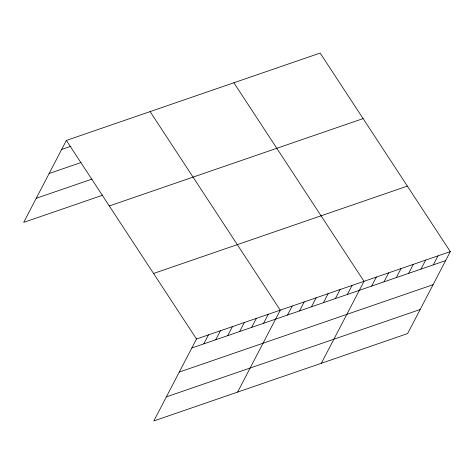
<?xml version="1.0" encoding="UTF-8"?>
<svg xmlns="http://www.w3.org/2000/svg" width="474" height="474" viewBox="0 0 474 474"><rect width="100%" height="100%" fill="white"/><g stroke="black" fill="none" stroke-linecap="round" stroke-linejoin="round"><path stroke-width="0.71" d="M450.3 251.629L196.497 338.993L153.837 420.936L407.64 333.572L450.3 251.629L320.163 53.064L66.36 140.428L23.7 222.371L102.805 195.146M203.779 343.875L208.459 334.875M215.741 339.757L220.428 330.757M227.704 335.639L232.39 326.639M239.672 331.516L244.353 322.521M251.635 327.398L256.321 318.398M263.603 323.28L268.284 314.28M237.593 392.105L280.252 310.162L150.11 111.597M287.528 315.044L292.215 306.044M299.497 310.926L304.184 301.926M311.459 306.808L316.146 297.808M323.428 302.69L328.109 293.69M335.391 298.567L340.077 289.573M347.359 294.449L352.04 285.449M321.348 363.274L364.008 281.331L233.866 82.766M371.652 286.089L376.332 277.089M383.976 281.846L388.662 272.846M396.305 277.604L400.992 268.604M408.629 273.356L413.316 264.356M420.959 269.113L425.646 260.113M433.289 264.871L437.97 255.871M61.673 149.429L70.976 146.223M49.142 173.502L81.048 162.517M36.231 198.298L92.069 179.077M109.304 205.953L363.108 118.589M153.552 273.468L407.356 186.104M191.81 347.993L445.613 260.629M179.279 372.066L433.082 284.696M166.368 396.862L420.171 309.498M66.36 140.428L196.497 338.993"/></g></svg>
